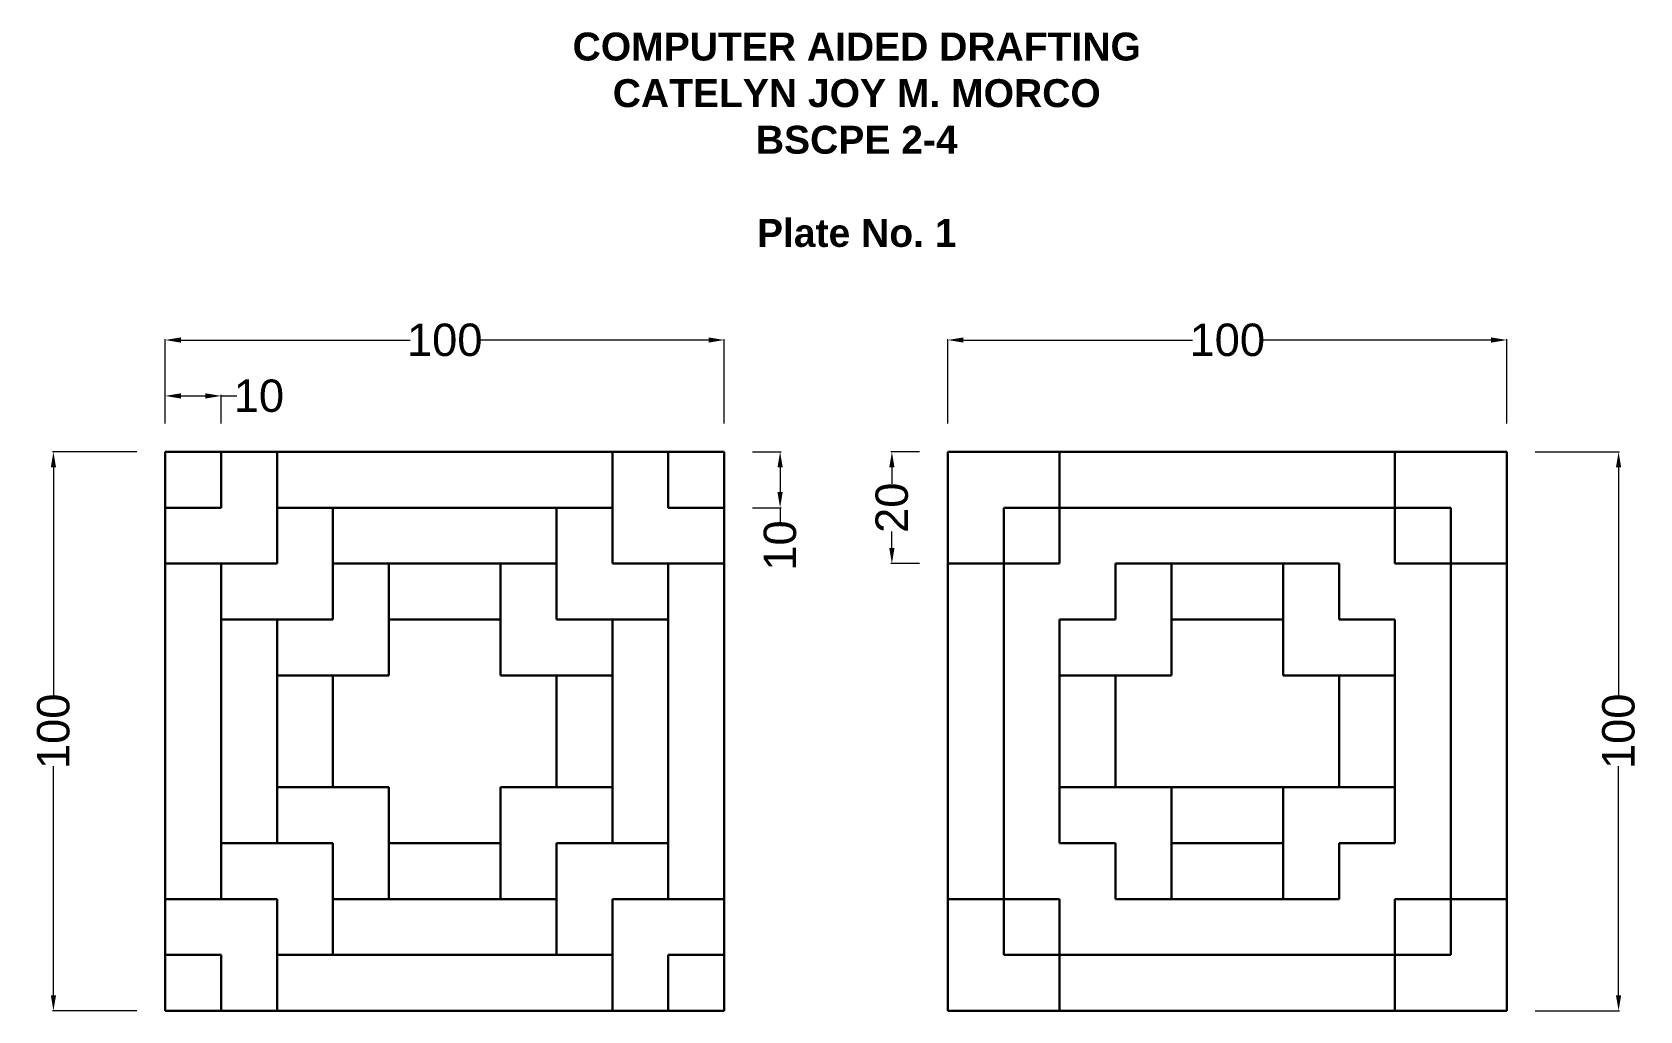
# Model space of a CAD drawing. Header units: millimetres. Extents: x -24 to 1240, y 0 to 4894.
# Drawn here: x -23.8 to 263.8, y 0 to 175.1 of the extents above; entities outside this region: 3.
import ezdxf

# ---------------------------------------------------------------- set-up
doc = ezdxf.new("R2010")
doc.units = ezdxf.units.MM
doc.styles.get("Standard").update_dxf_attribs({"font": 'arial.ttf'})
doc.dimstyles.new('Copy of Standard', dxfattribs={"dimtxt": 5.8, "dimasz": 2.8, "dimexe": 0.18, "dimexo": 0.0625, "dimgap": 0.09, "dimtad": 0, "dimdec": 0, "dimzin": 0, "dimdsep": 46, "dimtxsty": 'Standard', "dimcen": 0.09, "dimadec": 0, "dimazin": 0, "dimtfac": 1, "dimtdec": 0, "dimtofl": 0, "dimtmove": 0, "dimatfit": 2, "dimldrblk": 'CLOSEDBLANK', "dimfxl": 1, "dimtolj": 1, "dimtzin": 0, "dimlwd": 13, "dimlwe": 13, "dimarcsym": 0})

# ---------------------------------------------------------------- blocks, each defined once
blk = doc.blocks.new('*D1')
at = {"color": 0, "linetype": 'Continuous', "lineweight": 13, "transparency": 16777216}
for p, q in [((-5.06, 100), (-20.18, 100)), ((-20, 97.2), (-20, 56.21)), ((-20, 2.8), (-20, 43.79)), ((-5.06, 0), (-20.18, 0))]:
    blk.add_line(p, q, dxfattribs=at)
at = {"color": 0, "lineweight": 30, "transparency": 16777216}
for points in [[(-20.47, 97.2), (-19.53, 97.2), (-20, 100)], [(-20.47, 2.8), (-19.53, 2.8), (-20, 0)]]:
    blk.add_solid(points, dxfattribs=at)
at = {"layer": 'Defpoints', "color": 0, "lineweight": 30, "transparency": 16777216}
for p in [(-5, 100), (-5, 0), (-20, 0)]:
    blk.add_point(p, dxfattribs=at)
at = {"color": 0, "lineweight": 35, "transparency": 16777216, "insert": (-20, 50), "char_height": 5.8, "attachment_point": 5, "rotation": 90}
blk.add_mtext('\\A1;100', dxfattribs=at)
blk = doc.blocks.new('_ClosedBlank')
at = {"color": 0, "linetype": 'ByBlock', "lineweight": -2}
for p, q in [((-1, 0.17), (0, 0)), ((-1, 0.17), (-1, -0.17)), ((0, 0), (-1, -0.17))]:
    blk.add_line(p, q, dxfattribs=at)
blk = doc.blocks.new('*D2')
at = {"color": 0, "linetype": 'Continuous', "lineweight": 13, "transparency": 16777216}
for p, q in [((0, 105.06), (0, 120.18)), ((2.8, 120), (43.79, 120)), ((97.2, 120), (56.21, 120)), ((100, 105.06), (100, 120.18))]:
    blk.add_line(p, q, dxfattribs=at)
at = {"color": 0, "lineweight": 30, "transparency": 16777216}
for points in [[(2.8, 120.47), (2.8, 119.53), (0, 120)], [(97.2, 120.47), (97.2, 119.53), (100, 120)]]:
    blk.add_solid(points, dxfattribs=at)
at = {"layer": 'Defpoints', "color": 0, "lineweight": 30, "transparency": 16777216}
for p in [(100, 120), (0, 105), (100, 105)]:
    blk.add_point(p, dxfattribs=at)
at = {"color": 0, "lineweight": 35, "transparency": 16777216, "insert": (50, 120), "char_height": 5.8, "attachment_point": 5}
blk.add_mtext('\\A1;100', dxfattribs=at)
blk = doc.blocks.new('*D3')
at = {"color": 0, "linetype": 'Continuous', "lineweight": 13, "transparency": 16777216}
for p, q in [((105.06, 100), (110.18, 100)), ((110, 97.2), (110, 92.8)), ((105.06, 90), (110.18, 90)), ((110, 90), (110, 87.2))]:
    blk.add_line(p, q, dxfattribs=at)
at = {"color": 0, "lineweight": 30, "transparency": 16777216}
for points in [[(109.53, 97.2), (110.47, 97.2), (110, 100)], [(109.53, 92.8), (110.47, 92.8), (110, 90)]]:
    blk.add_solid(points, dxfattribs=at)
at = {"layer": 'Defpoints', "color": 0, "lineweight": 30, "transparency": 16777216}
for p in [(105, 100), (105, 90), (110, 90)]:
    blk.add_point(p, dxfattribs=at)
at = {"color": 0, "lineweight": 35, "transparency": 16777216, "insert": (110, 83.24), "char_height": 5.8, "attachment_point": 5, "rotation": 90}
blk.add_mtext('\\A1;10', dxfattribs=at)
blk = doc.blocks.new('*D4')
at = {"color": 0, "linetype": 'Continuous', "lineweight": 13, "transparency": 16777216}
for p, q in [((0, 105.06), (0, 110.18)), ((2.8, 110), (7.2, 110)), ((10, 105.06), (10, 110.18)), ((10, 110), (12.8, 110))]:
    blk.add_line(p, q, dxfattribs=at)
at = {"color": 0, "lineweight": 30, "transparency": 16777216}
for points in [[(2.8, 110.47), (2.8, 109.53), (0, 110)], [(7.2, 110.47), (7.2, 109.53), (10, 110)]]:
    blk.add_solid(points, dxfattribs=at)
at = {"layer": 'Defpoints', "color": 0, "lineweight": 30, "transparency": 16777216}
for p in [(10, 110), (0, 105), (10, 105)]:
    blk.add_point(p, dxfattribs=at)
at = {"color": 0, "lineweight": 35, "transparency": 16777216, "insert": (16.76, 110), "char_height": 5.8, "attachment_point": 5}
blk.add_mtext('\\A1;10', dxfattribs=at)
blk = doc.blocks.new('*D5')
at = {"color": 0, "linetype": 'Continuous', "lineweight": 13, "transparency": 16777216}
for p, q in [((140, 105.06), (140, 120.18)), ((142.8, 120), (183.79, 120)), ((237.2, 120), (196.21, 120)), ((240, 105.06), (240, 120.18))]:
    blk.add_line(p, q, dxfattribs=at)
at = {"color": 0, "lineweight": 30, "transparency": 16777216}
for points in [[(142.8, 120.47), (142.8, 119.53), (140, 120)], [(237.2, 120.47), (237.2, 119.53), (240, 120)]]:
    blk.add_solid(points, dxfattribs=at)
at = {"layer": 'Defpoints', "color": 0, "lineweight": 30, "transparency": 16777216}
for p in [(240, 120), (140, 105), (240, 105)]:
    blk.add_point(p, dxfattribs=at)
at = {"color": 0, "lineweight": 13, "transparency": 16777216, "insert": (190, 120), "char_height": 5.8, "attachment_point": 5}
blk.add_mtext('\\A1;100', dxfattribs=at)
blk = doc.blocks.new('*D6')
at = {"color": 0, "linetype": 'Continuous', "lineweight": 13, "transparency": 16777216}
for p, q in [((245.06, 100), (260.18, 100)), ((260, 97.2), (260, 56.21)), ((260, 2.8), (260, 43.79)), ((245.06, 0), (260.18, 0))]:
    blk.add_line(p, q, dxfattribs=at)
at = {"color": 0, "lineweight": 30, "transparency": 16777216}
for points in [[(259.53, 97.2), (260.47, 97.2), (260, 100)], [(259.53, 2.8), (260.47, 2.8), (260, 0)]]:
    blk.add_solid(points, dxfattribs=at)
at = {"layer": 'Defpoints', "color": 0, "lineweight": 30, "transparency": 16777216}
for p in [(245, 100), (245, 0), (260, 0)]:
    blk.add_point(p, dxfattribs=at)
at = {"color": 0, "lineweight": 30, "transparency": 16777216, "insert": (260, 50), "char_height": 5.8, "attachment_point": 5, "rotation": 90}
blk.add_mtext('\\A1;100', dxfattribs=at)
blk = doc.blocks.new('*D7')
at = {"color": 0, "linetype": 'Continuous', "lineweight": 13, "transparency": 16777216}
for p, q in [((134.94, 100), (129.82, 100)), ((130, 97.2), (130, 94.28)), ((130, 82.8), (130, 85.72)), ((134.94, 80), (129.82, 80))]:
    blk.add_line(p, q, dxfattribs=at)
at = {"color": 0, "lineweight": 30, "transparency": 16777216}
for points in [[(129.53, 97.2), (130.47, 97.2), (130, 100)], [(129.53, 82.8), (130.47, 82.8), (130, 80)]]:
    blk.add_solid(points, dxfattribs=at)
at = {"layer": 'Defpoints', "color": 0, "lineweight": 30, "transparency": 16777216}
for p in [(135, 100), (130, 80), (135, 80)]:
    blk.add_point(p, dxfattribs=at)
at = {"color": 0, "lineweight": 30, "transparency": 16777216, "insert": (130, 90), "char_height": 5.8, "attachment_point": 5, "rotation": 90}
blk.add_mtext('\\A1;20', dxfattribs=at)

msp = doc.modelspace()

# ---------------------------------------------------------------- linework, layer by layer
for p, q in [((1239.95, 4794.44), (1239.95, 4894.44)), ((1040, 4790), (1139.98, 4792.22)), ((1139.98, 4792.22), (1239.95, 4794.44))]:
    msp.add_line(p, q)
at = {"linetype": 'Continuous', "lineweight": 30}
for p, q in [((100, 100), (0, 100)), ((0, 100), (0, 0)), ((10, 90), (10, 100)), ((20, 80), (20, 100)), ((80, 80), (80, 100)), ((90, 90), (90, 100)), ((100, 0), (100, 100)), ((140, 100), (140, 0)), ((240, 100), (140, 100)), ((140, 100), (240, 100)), ((160, 100), (160, 80)), ((220, 100), (220, 80)), ((240, 0), (240, 100)), ((0, 90), (10, 90)), ((20, 90), (80, 90)), ((30, 70), (30, 90)), ((70, 70), (70, 90)), ((90, 90), (100, 90)), ((150, 90), (150, 10)), ((150, 90), (230, 90)), ((230, 90), (230, 10)), ((0, 80), (20, 80)), ((10, 20), (10, 80)), ((30, 80), (70, 80)), ((40, 60), (40, 80)), ((60, 60), (60, 80)), ((80, 80), (100, 80)), ((90, 20), (90, 80)), ((140, 80), (160, 80)), ((170, 80), (170, 70)), ((170, 80), (210, 80)), ((180, 80), (180, 60)), ((200, 80), (200, 60)), ((210, 80), (210, 70)), ((220, 80), (240, 80)), ((10, 70), (30, 70)), ((20, 30), (20, 70)), ((40, 70), (60, 70)), ((70, 70), (90, 70)), ((80, 30), (80, 70)), ((160, 70), (170, 70)), ((160, 70), (160, 30)), ((180, 70), (200, 70)), ((210, 70), (220, 70)), ((220, 70), (220, 30)), ((20, 60), (40, 60)), ((30, 40), (30, 60)), ((60, 60), (80, 60)), ((70, 40), (70, 60)), ((160, 60), (180, 60)), ((170, 60), (170, 40)), ((200, 60), (220, 60)), ((210, 60), (210, 40)), ((20, 40), (40, 40)), ((40, 20), (40, 40)), ((60, 20), (60, 40)), ((60, 40), (80, 40)), ((160, 40), (220, 40)), ((180, 40), (180, 20)), ((200, 40), (200, 20)), ((10, 30), (30, 30)), ((30, 10), (30, 30)), ((40, 30), (60, 30)), ((70, 10), (70, 30)), ((70, 30), (90, 30)), ((160, 30), (170, 30)), ((170, 30), (170, 20)), ((180, 30), (200, 30)), ((210, 30), (210, 20)), ((210, 30), (220, 30)), ((0, 20), (20, 20)), ((20, 0), (20, 20)), ((30, 20), (70, 20)), ((80, 0), (80, 20)), ((80, 20), (100, 20)), ((140, 20), (160, 20)), ((160, 20), (160, 0)), ((170, 20), (210, 20)), ((220, 20), (240, 20)), ((220, 20), (220, 0)), ((0, 10), (10, 10)), ((10, 0), (10, 10)), ((20, 10), (80, 10)), ((90, 0), (90, 10)), ((90, 10), (100, 10)), ((150, 10), (230, 10)), ((0, 0), (100, 0)), ((140, 0), (240, 0))]:
    msp.add_line(p, q, dxfattribs=at)

# ---------------------------------------------------------------- texts
at = {"lineweight": 30, "insert": (45, 175), "char_height": 5, "attachment_point": 1}
msp.add_mtext_dynamic_manual_height_columns('\\pxqc;{\\fArial|b1|i0|c0|p34;COMPUTER AIDED DRAFTING\\PCATELYN JOY M. MORCO\\PBSCPE 2-4\\P\\PPlate No. 1}', width=157.423, gutter_width=12.5, heights=[51.53], dxfattribs=at)

# ---------------------------------------------------------------- dimensions: what is measured, and where the dimension line sits
at = {"lineweight": 35}
for base, p2, picture, middle in [((100, 120), (100, 105), '*D2', (50, 120)), ((10, 110), (10, 105), '*D4', (16.76, 110))]:
    dim = msp.add_linear_dim(base=base, p1=(0, 105), p2=p2, dimstyle='Copy of Standard', dxfattribs=at)
    dim.commit()
    dim.dimension.update_dxf_attribs({"geometry": picture, "text_midpoint": middle})
at = {"lineweight": 13}
dim = msp.add_linear_dim(base=(240, 120), p1=(140, 105), p2=(240, 105), dimstyle='Copy of Standard', dxfattribs=at)
dim.commit()
dim.dimension.update_dxf_attribs({"geometry": '*D5', "text_midpoint": (190, 120)})
at = {"lineweight": 35}
for base, p1, p2, picture, middle in [((-20, 0), (-5, 100), (-5, 0), '*D1', (-20, 50)), ((110, 90), (105, 100), (105, 90), '*D3', (110, 83.24))]:
    dim = msp.add_linear_dim(base=base, p1=p1, p2=p2, angle=90, dimstyle='Copy of Standard', dxfattribs=at)
    dim.commit()
    dim.dimension.update_dxf_attribs({"geometry": picture, "text_midpoint": middle})
at = {"lineweight": 30}
for base, p1, p2, picture, middle in [((130, 80), (135, 100), (135, 80), '*D7', (130, 90)), ((260, 0), (245, 100), (245, 0), '*D6', (260, 50))]:
    dim = msp.add_linear_dim(base=base, p1=p1, p2=p2, angle=90, dimstyle='Copy of Standard', dxfattribs=at)
    dim.commit()
    dim.dimension.update_dxf_attribs({"geometry": picture, "text_midpoint": middle})

doc.saveas('drawing.dxf')
